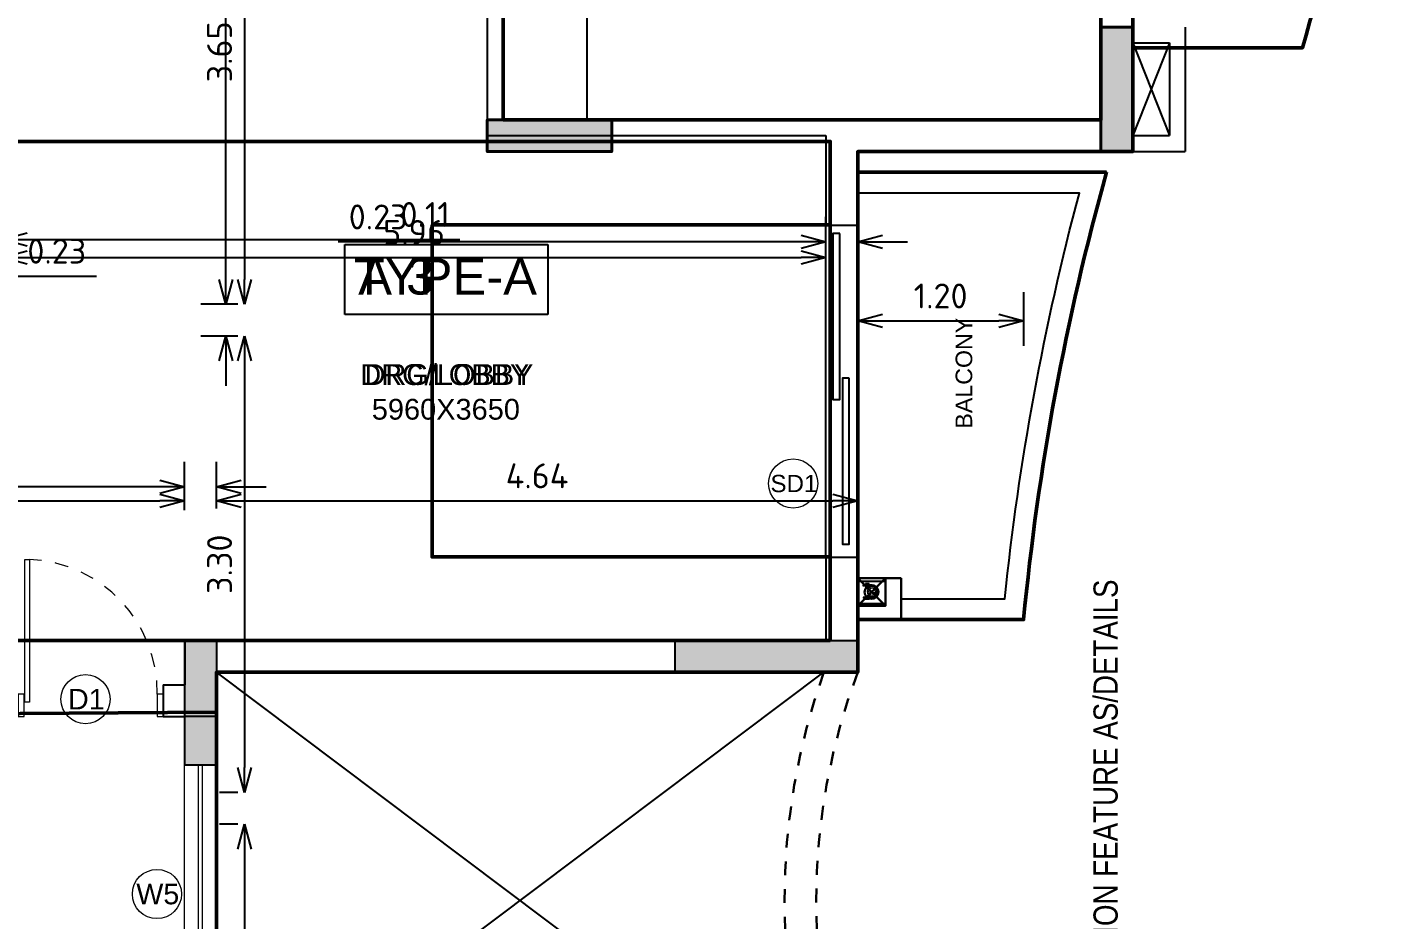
# Model space of a CAD drawing. Header units: inches. Extents: x 0 to 429, y 0 to 146.
# Drawn here: x 255.4 to 265.2, y 114.33 to 120.79 of the extents above; entities that cross this region are included whole.
import ezdxf
from ezdxf.enums import TextEntityAlignment as Align

# ---------------------------------------------------------------- set-up
doc = ezdxf.new("R2010")
doc.units = ezdxf.units.IN
doc.header["$MEASUREMENT"] = 0
doc.linetypes.add('Xr-4BHK-A-B-Typical-Sub$0$DASHED', pattern=[0.75, 0.5, -0.25])
doc.linetypes.add('Xr-4BHK-A-B-Typical-Sub$0$HIDDEN', pattern=[0.375, 0.25, -0.125])
doc.layers.get('DEFPOINTS').update_dxf_attribs({"lineweight": 18})
for name, color, linetype, lineweight in [('FLOOR01', 7, 'Continuous', 50), ('XR-4BHK-A-B-TYPICAL-SUB$0$CUTOUT', 6, 'Continuous', 30), ('XR-4BHK-A-B-TYPICAL-SUB$0$DOOR', 34, 'Continuous', 20), ('XR-4BHK-A-B-TYPICAL-SUB$0$LINE ABOVE', 6, 'Xr-4BHK-A-B-Typical-Sub$0$DASHED', 30), ('XR-4BHK-A-B-TYPICAL-SUB$0$PIPE', 30, 'Continuous', 30), ('XR-4BHK-A-B-TYPICAL-SUB$0$TOWER-COL', 1, 'Continuous', 40), ('XR-4BHK-A-B-TYPICAL-SUB$0$TOWER-COL-HATCH', 9, 'Continuous', 5), ('XR-4BHK-A-B-TYPICAL-SUB$0$WALL', 7, 'Continuous', 30), ('XR-4BHK-A-B-TYPICAL-SUB$0$WIN', 4, 'Continuous', 9), ('XR-4BHK-A-B-TYPICAL-SUB$0$WINDOW', 4, 'Continuous', 15)]:
    doc.layers.add(name, color=color, linetype=linetype, lineweight=lineweight)
doc.layers.add('XR-4BHK-A-B-TYPICAL-SUB$0$1PL-SHAFT-PIPE', color=7, linetype='Continuous')
doc.layers.add('XR-4BHK-A-B-TYPICAL-SUB$0$ELE', color=4, linetype='Continuous')
doc.layers.add('XR-4BHK-A-B-TYPICAL-SUB$0$WATER SUPPLAY', color=7, linetype='Continuous', lineweight=0, true_color=0x00f000)
doc.styles.add('Sanvi Common', font='isocpeur.ttf')
doc.styles.get("Standard").update_dxf_attribs({"font": 'arial.ttf'})
doc.styles.add('Xr-4BHK-A-B-Typical-Sub$0$$0$DIM', font='arial.ttf', dxfattribs={"height": 4})
doc.styles.add('Xr-4BHK-A-B-Typical-Sub$0$$1$Standard', font='arial.ttf')
doc.styles.add('Xr-4BHK-A-B-Typical-Sub$0$DIM', font='arial.ttf')
doc.styles.add('Xr-4BHK-A-B-Typical-Sub$0$Standard', font='ARIALN.TTF')
doc.dimstyles.new('Sanvi Common', dxfattribs={"dimtxt": 0.18, "dimasz": 0.18, "dimexe": 0.18, "dimexo": 0.0625, "dimgap": 0.09, "dimtad": 1, "dimzin": 0, "dimdsep": 46, "dimtxsty": 'Sanvi Common', "dimblk": 'OPEN30', "dimcen": 0.09, "dimclrd": 68, "dimclre": 68, "dimclrt": 40, "dimadec": 0, "dimazin": 0, "dimtfac": 1, "dimtofl": 0, "dimtmove": 0, "dimatfit": 3, "dimldrblk": 'OPEN30', "dimfxl": 1, "dimtolj": 1, "dimtzin": 0, "dimarcsym": 0})

# ---------------------------------------------------------------- blocks, each defined once
blk = doc.blocks.new('Xr-4BHK-A-B-Typical-Sub$0$core typ')
at = {"layer": 'XR-4BHK-A-B-TYPICAL-SUB$0$ELE'}
for p, q in [((11405.5, 5500.2), (7010.9, 8800.4)), ((7010.9, 5500.2), (11405.5, 8800.2))]:
    blk.add_line(p, q, dxfattribs=at)
at = {"layer": 'XR-4BHK-A-B-TYPICAL-SUB$0$LINE ABOVE'}
for radius, start, end in [(4917.5, 160.395, 199.60516), (4687.5, 159.39031, 200.60969)]:
    blk.add_arc((16037.9, 7150.2), radius, start, end, dxfattribs=at)
at = {"layer": 'XR-4BHK-A-B-TYPICAL-SUB$0$WIN'}
for p, q in [((6880.4, 6170.5), (6880.4, 8129.5)), ((6910.4, 6170.5), (6910.4, 8129.5))]:
    blk.add_line(p, q, dxfattribs=at)
at = {"layer": 'XR-4BHK-A-B-TYPICAL-SUB$0$WINDOW'}
for p, q in [((6780.4, 6170.5), (6780.4, 8129.5)), ((7010.4, 6170.5), (7010.4, 8129.5))]:
    blk.add_line(p, q, dxfattribs=at)
blk = doc.blocks.new('Xr-4BHK-A-B-Typical-Sub$0$d-750')
at = {"layer": 'XR-4BHK-A-B-TYPICAL-SUB$0$DOOR'}
for p, q in [((0, 718.7), (0, 750)), ((0, 750), (115, 750)), ((115, 718.7), (0, 718.7)), ((115, 750), (115, 718.7)), ((0, 0), (0, 31.2)), ((0, 31.2), (115, 31.2)), ((115, 31.2), (115, 0)), ((115, 0), (0, 0))]:
    blk.add_line(p, q, dxfattribs=at)
blk.add_lwpolyline([(73.9, 34.2), (811.3, 34.2), (811.3, 59.2), (73.9, 59.2)], close=True, dxfattribs=at)
at = {"layer": 'XR-4BHK-A-B-TYPICAL-SUB$0$DOOR', "color": 8, "linetype": 'Xr-4BHK-A-B-Typical-Sub$0$HIDDEN', "extrusion": (0, 0, -1)}
blk.add_ellipse((125, 31.2), major_axis=(218.4, 652.1), ratio=0.99874, start_param=-0.33813, end_param=1.207251, dxfattribs=at)
blk = doc.blocks.new('Xr-4BHK-A-B-Typical-Sub$0$RWP')
at = {"layer": 'XR-4BHK-A-B-TYPICAL-SUB$0$CUTOUT'}
for p, q in [((0, 200), (200, 0)), ((200, 200), (0, 0))]:
    blk.add_line(p, q, dxfattribs=at)
blk.add_lwpolyline([(0, 0), (200, 0), (200, 200), (0, 200)], close=True, dxfattribs=at)
at = {"layer": 'XR-4BHK-A-B-TYPICAL-SUB$0$ELE'}
for p, q in [((0, 200), (0, 0)), ((25, 200), (25, 0))]:
    blk.add_line(p, q, dxfattribs=at)
at = {"layer": 'XR-4BHK-A-B-TYPICAL-SUB$0$PIPE'}
blk.add_circle((100, 100), 50, dxfattribs=at)
at = {"layer": 'XR-4BHK-A-B-TYPICAL-SUB$0$WALL'}
for p, q in [((0, 315), (300.3, 315)), ((0, 200), (0, 315)), ((300.3, 0), (300.3, 315)), ((0, 200), (185.3, 200)), ((185.3, 0), (185.3, 200))]:
    blk.add_line(p, q, dxfattribs=at)
blk = doc.blocks.new('_Open30')
at = {"color": 0, "linetype": 'ByBlock', "lineweight": -2}
for p, q in [((-1, 0.268), (0, 0)), ((0, 0), (-1, -0.268)), ((0, 0), (-1, 0))]:
    blk.add_line(p, q, dxfattribs=at)
blk = doc.blocks.new('*D349')
at = {"color": 68, "lineweight": -2, "transparency": 16777216}
for p, q in [((256.928, 115.0261), (256.7969, 115.0261)), ((256.9769, 114.8461), (256.9769, 111.5561)), ((258.6717, 111.3761), (256.7969, 111.3761))]:
    blk.add_line(p, q, dxfattribs=at)
at = {"layer": 'DEFPOINTS', "color": 0, "transparency": 16777216}
for p in [(256.9905, 115.0261), (256.9769, 111.3761), (258.7342, 111.3761)]:
    blk.add_point(p, dxfattribs=at)
at = {"color": 68, "lineweight": -2, "transparency": 16777216, "xscale": 0.18, "yscale": 0.18, "zscale": 0.18}
for p, rotation in [((256.9769, 115.0261), 90), ((256.9769, 111.3761), 270)]:
    blk.add_blockref('_Open30', p, dxfattribs=dict(at, rotation=rotation))
at = {"color": 40, "transparency": 16777216, "insert": (256.7969, 113.2011), "char_height": 0.18, "attachment_point": 5, "rotation": 90, "style": 'Sanvi Common'}
blk.add_mtext('\\A1;3.65', dxfattribs=at)
blk = doc.blocks.new('Xr-4BHK-A-B-Typical-Sub$0$REV.CO.')
at = {"layer": 'XR-4BHK-A-B-TYPICAL-SUB$0$TOWER-COL-HATCH'}
for points in [[(447851.1, 9750.2), (447851.1, 10650.2), (447621.1, 10650.2), (447621.1, 9750.2)], [(452291.1, 9980.2), (451391.1, 9980.2), (451391.1, 9750.2), (452291.1, 9750.2)]]:
    blk.add_hatch(color=256, dxfattribs=at).paths.add_polyline_path(points)
at = {"layer": 'XR-4BHK-A-B-TYPICAL-SUB$0$TOWER-COL'}
for points in [[(447851.1, 10650.2), (447621.1, 10650.2), (447621.1, 9750.2), (447851.1, 9750.2)], [(451391.1, 9980.2), (451391.1, 9750.2), (452291.1, 9750.2), (452291.1, 9980.2)]]:
    blk.add_lwpolyline(points, close=True, dxfattribs=at)
blk = doc.blocks.new('Xr-4BHK-A-B-Typical-Sub$0$$0$DOOR NO')
at = {"lineweight": 0}
blk.add_circle((0, 0), 10, dxfattribs=at)
at = {"style": 'Xr-4BHK-A-B-Typical-Sub$0$$0$DIM'}
blk.add_attdef('X1', text='', height=9, dxfattribs=at).set_placement((0, 0), align=Align.MIDDLE_CENTER)
blk = doc.blocks.new('*D235')
at = {"color": 68, "lineweight": -2, "transparency": 16777216}
for p, q in [((258.6717, 122.4363), (256.7969, 122.4363)), ((256.9769, 122.2563), (256.9769, 118.9663)), ((256.928, 118.7863), (256.7969, 118.7863))]:
    blk.add_line(p, q, dxfattribs=at)
at = {"layer": 'DEFPOINTS', "color": 0, "transparency": 16777216}
for p in [(258.7342, 122.4363), (256.9769, 118.7863), (256.9905, 118.7863)]:
    blk.add_point(p, dxfattribs=at)
at = {"color": 68, "lineweight": -2, "transparency": 16777216, "xscale": 0.18, "yscale": 0.18, "zscale": 0.18}
for p, rotation in [((256.9769, 122.4363), 90), ((256.9769, 118.7863), 270)]:
    blk.add_blockref('_Open30', p, dxfattribs=dict(at, rotation=rotation))
at = {"color": 40, "transparency": 16777216, "insert": (256.7969, 120.6113), "char_height": 0.18, "attachment_point": 5, "rotation": 90, "style": 'Sanvi Common'}
blk.add_mtext('\\A1;3.65', dxfattribs=at)
blk = doc.blocks.new('*D236')
at = {"color": 68, "lineweight": -2, "transparency": 16777216}
for p, q in [((256.8422, 118.9663), (256.8422, 122.3143)), ((256.928, 118.7863), (256.6622, 118.7863)), ((256.928, 118.5563), (256.6622, 118.5563)), ((256.8422, 118.3763), (256.8422, 118.1963))]:
    blk.add_line(p, q, dxfattribs=at)
at = {"layer": 'DEFPOINTS', "color": 0, "transparency": 16777216}
for p in [(256.9905, 118.7863), (256.8422, 118.5563), (256.9905, 118.5563)]:
    blk.add_point(p, dxfattribs=at)
at = {"color": 68, "lineweight": -2, "transparency": 16777216, "xscale": 0.18, "yscale": 0.18, "zscale": 0.18}
for p, rotation in [((256.8422, 118.7863), 270), ((256.8422, 118.5563), 90)]:
    blk.add_blockref('_Open30', p, dxfattribs=dict(at, rotation=rotation))
at = {"color": 40, "transparency": 16777216, "insert": (256.6622, 122.0263), "char_height": 0.18, "attachment_point": 5, "rotation": 90, "style": 'Sanvi Common'}
blk.add_mtext('\\A1;0.23', dxfattribs=at)
blk = doc.blocks.new('*D237')
at = {"color": 68, "lineweight": -2, "transparency": 16777216}
for p, q in [((256.928, 118.5563), (256.7969, 118.5563)), ((256.9769, 118.3763), (256.9769, 115.4361)), ((256.928, 115.2561), (256.7969, 115.2561))]:
    blk.add_line(p, q, dxfattribs=at)
at = {"layer": 'DEFPOINTS', "color": 0, "transparency": 16777216}
for p in [(256.9905, 118.5563), (256.9769, 115.2561), (256.9905, 115.2561)]:
    blk.add_point(p, dxfattribs=at)
at = {"color": 68, "lineweight": -2, "transparency": 16777216, "xscale": 0.18, "yscale": 0.18, "zscale": 0.18}
for p, rotation in [((256.9769, 118.5563), 90), ((256.9769, 115.2561), 270)]:
    blk.add_blockref('_Open30', p, dxfattribs=dict(at, rotation=rotation))
at = {"color": 40, "transparency": 16777216, "insert": (256.7969, 116.9062), "char_height": 0.18, "attachment_point": 5, "rotation": 90, "style": 'Sanvi Common'}
blk.add_mtext('\\A1;3.30', dxfattribs=at)
blk = doc.blocks.new('*D241')
at = {"color": 68, "lineweight": -2, "transparency": 16777216}
for p, q in [((239.3242, 117.3204), (239.3242, 117.5456)), ((256.5442, 117.2963), (256.5442, 117.5456)), ((239.5042, 117.3656), (256.3642, 117.3656))]:
    blk.add_line(p, q, dxfattribs=at)
at = {"layer": 'DEFPOINTS', "color": 0, "transparency": 16777216}
for p in [(256.5442, 117.3656), (239.3242, 117.2579), (256.5442, 117.2338)]:
    blk.add_point(p, dxfattribs=at)
at = {"color": 68, "lineweight": -2, "transparency": 16777216, "xscale": 0.18, "yscale": 0.18, "zscale": 0.18, "rotation": 180}
blk.add_blockref('_Open30', (239.3242, 117.3656), dxfattribs=at)
at = {"color": 68, "lineweight": -2, "transparency": 16777216, "xscale": 0.18, "yscale": 0.18, "zscale": 0.18}
blk.add_blockref('_Open30', (256.5442, 117.3656), dxfattribs=at)
at = {"color": 40, "transparency": 16777216, "insert": (247.9342, 117.5456), "char_height": 0.18, "attachment_point": 5, "style": 'Sanvi Common'}
blk.add_mtext('\\A1;17.22', dxfattribs=at)
blk = doc.blocks.new('*D242')
at = {"color": 68, "lineweight": -2, "transparency": 16777216}
for p, q in [((256.5442, 117.2963), (256.5442, 117.6469)), ((256.7742, 117.3104), (256.7742, 117.6469)), ((256.3642, 117.4669), (253.0162, 117.4669)), ((256.9542, 117.4669), (257.1342, 117.4669))]:
    blk.add_line(p, q, dxfattribs=at)
at = {"layer": 'DEFPOINTS', "color": 0, "transparency": 16777216}
for p in [(256.7742, 117.4669), (256.5442, 117.2338), (256.7742, 117.2479)]:
    blk.add_point(p, dxfattribs=at)
at = {"color": 68, "lineweight": -2, "transparency": 16777216, "xscale": 0.18, "yscale": 0.18, "zscale": 0.18}
blk.add_blockref('_Open30', (256.5442, 117.4669), dxfattribs=at)
at = {"color": 68, "lineweight": -2, "transparency": 16777216, "xscale": 0.18, "yscale": 0.18, "zscale": 0.18, "rotation": 180}
blk.add_blockref('_Open30', (256.7742, 117.4669), dxfattribs=at)
at = {"color": 40, "transparency": 16777216, "insert": (253.3042, 117.6469), "char_height": 0.18, "attachment_point": 5, "style": 'Sanvi Common'}
blk.add_mtext('\\A1;0.23', dxfattribs=at)
blk = doc.blocks.new('*D243')
at = {"color": 68, "lineweight": -2, "transparency": 16777216}
for p, q in [((261.4142, 118.4938), (261.4142, 117.1856)), ((256.7742, 117.3104), (256.7742, 117.5456)), ((256.9542, 117.3656), (261.2342, 117.3656))]:
    blk.add_line(p, q, dxfattribs=at)
at = {"layer": 'DEFPOINTS', "color": 0, "transparency": 16777216}
for p in [(261.4142, 118.5563), (261.4142, 117.3656), (256.7742, 117.2479)]:
    blk.add_point(p, dxfattribs=at)
at = {"color": 68, "lineweight": -2, "transparency": 16777216, "xscale": 0.18, "yscale": 0.18, "zscale": 0.18, "rotation": 180}
blk.add_blockref('_Open30', (256.7742, 117.3656), dxfattribs=at)
at = {"color": 68, "lineweight": -2, "transparency": 16777216, "xscale": 0.18, "yscale": 0.18, "zscale": 0.18}
blk.add_blockref('_Open30', (261.4142, 117.3656), dxfattribs=at)
at = {"color": 40, "transparency": 16777216, "insert": (259.0942, 117.5456), "char_height": 0.18, "attachment_point": 5, "style": 'Sanvi Common'}
blk.add_mtext('\\A1;4.64', dxfattribs=at)
blk = doc.blocks.new('*D290')
at = {"color": 68, "lineweight": -2, "transparency": 16777216}
for p, q in [((252.1492, 119.0629), (252.1492, 118.8099)), ((252.3792, 119.0629), (252.3792, 118.8099)), ((251.9692, 118.9899), (251.7892, 118.9899)), ((252.5592, 118.9899), (255.9072, 118.9899))]:
    blk.add_line(p, q, dxfattribs=at)
at = {"layer": 'DEFPOINTS', "color": 0, "transparency": 16777216}
for p in [(252.1492, 119.1254), (252.3792, 119.1254), (252.3792, 118.9899)]:
    blk.add_point(p, dxfattribs=at)
at = {"color": 68, "lineweight": -2, "transparency": 16777216, "xscale": 0.18, "yscale": 0.18, "zscale": 0.18}
blk.add_blockref('_Open30', (252.1492, 118.9899), dxfattribs=at)
at = {"color": 68, "lineweight": -2, "transparency": 16777216, "xscale": 0.18, "yscale": 0.18, "zscale": 0.18, "rotation": 180}
blk.add_blockref('_Open30', (252.3792, 118.9899), dxfattribs=at)
at = {"color": 40, "transparency": 16777216, "insert": (255.6192, 119.1699), "char_height": 0.18, "attachment_point": 5, "style": 'Sanvi Common'}
blk.add_mtext('\\A1;0.23', dxfattribs=at)
blk = doc.blocks.new('*D294')
at = {"color": 68, "lineweight": -2, "transparency": 16777216}
for p, q in [((255.1092, 119.1879), (255.1092, 119.4352)), ((255.2242, 119.1879), (255.2242, 119.4352)), ((254.9292, 119.2552), (254.7492, 119.2552)), ((255.4042, 119.2552), (258.5362, 119.2552))]:
    blk.add_line(p, q, dxfattribs=at)
at = {"layer": 'DEFPOINTS', "color": 0, "transparency": 16777216}
for p in [(255.2242, 119.2552), (255.1092, 119.1254), (255.2242, 119.1254)]:
    blk.add_point(p, dxfattribs=at)
at = {"color": 68, "lineweight": -2, "transparency": 16777216, "xscale": 0.18, "yscale": 0.18, "zscale": 0.18}
blk.add_blockref('_Open30', (255.1092, 119.2552), dxfattribs=at)
at = {"color": 68, "lineweight": -2, "transparency": 16777216, "xscale": 0.18, "yscale": 0.18, "zscale": 0.18, "rotation": 180}
blk.add_blockref('_Open30', (255.2242, 119.2552), dxfattribs=at)
at = {"color": 40, "transparency": 16777216, "insert": (258.2842, 119.4352), "char_height": 0.18, "attachment_point": 5, "style": 'Sanvi Common'}
blk.add_mtext('\\A1;0.11', dxfattribs=at)
blk = doc.blocks.new('*D295')
at = {"color": 68, "lineweight": -2, "transparency": 16777216}
for p, q in [((261.1842, 119.1879), (261.1842, 119.3054)), ((255.4042, 119.1254), (261.0042, 119.1254)), ((255.2242, 119.0629), (255.2242, 118.9454))]:
    blk.add_line(p, q, dxfattribs=at)
at = {"layer": 'DEFPOINTS', "color": 0, "transparency": 16777216}
for p in [(255.2242, 119.1254), (261.1842, 119.1254), (261.1842, 119.1254)]:
    blk.add_point(p, dxfattribs=at)
at = {"color": 68, "lineweight": -2, "transparency": 16777216, "xscale": 0.18, "yscale": 0.18, "zscale": 0.18, "rotation": 180}
blk.add_blockref('_Open30', (255.2242, 119.1254), dxfattribs=at)
at = {"color": 68, "lineweight": -2, "transparency": 16777216, "xscale": 0.18, "yscale": 0.18, "zscale": 0.18}
blk.add_blockref('_Open30', (261.1842, 119.1254), dxfattribs=at)
at = {"color": 40, "transparency": 16777216, "insert": (258.2042, 119.3054), "char_height": 0.18, "attachment_point": 5, "style": 'Sanvi Common'}
blk.add_mtext('\\A1;5.96', dxfattribs=at)
blk = doc.blocks.new('*D296')
at = {"color": 68, "lineweight": -2, "transparency": 16777216}
for p, q in [((261.1842, 119.1879), (261.1842, 119.4177)), ((261.4142, 119.1879), (261.4142, 119.4177)), ((261.0042, 119.2377), (257.6562, 119.2377)), ((261.5942, 119.2377), (261.7742, 119.2377))]:
    blk.add_line(p, q, dxfattribs=at)
at = {"layer": 'DEFPOINTS', "color": 0, "transparency": 16777216}
for p in [(261.4142, 119.2377), (261.1842, 119.1254), (261.4142, 119.1254)]:
    blk.add_point(p, dxfattribs=at)
at = {"color": 68, "lineweight": -2, "transparency": 16777216, "xscale": 0.18, "yscale": 0.18, "zscale": 0.18}
blk.add_blockref('_Open30', (261.1842, 119.2377), dxfattribs=at)
at = {"color": 68, "lineweight": -2, "transparency": 16777216, "xscale": 0.18, "yscale": 0.18, "zscale": 0.18, "rotation": 180}
blk.add_blockref('_Open30', (261.4142, 119.2377), dxfattribs=at)
at = {"color": 40, "transparency": 16777216, "insert": (257.9442, 119.4177), "char_height": 0.18, "attachment_point": 5, "style": 'Sanvi Common'}
blk.add_mtext('\\A1;0.23', dxfattribs=at)
blk = doc.blocks.new('*D323')
at = {"color": 68, "lineweight": -2, "transparency": 16777216}
for p, q in [((261.4142, 118.874), (261.4142, 118.4862)), ((262.6144, 118.874), (262.6144, 118.4862)), ((261.5942, 118.6662), (262.4344, 118.6662))]:
    blk.add_line(p, q, dxfattribs=at)
at = {"layer": 'DEFPOINTS', "color": 0, "transparency": 16777216}
for p in [(261.4142, 118.9365), (262.6144, 118.9365), (262.6144, 118.6662)]:
    blk.add_point(p, dxfattribs=at)
at = {"color": 68, "lineweight": -2, "transparency": 16777216, "xscale": 0.18, "yscale": 0.18, "zscale": 0.18, "rotation": 180}
blk.add_blockref('_Open30', (261.4142, 118.6662), dxfattribs=at)
at = {"color": 68, "lineweight": -2, "transparency": 16777216, "xscale": 0.18, "yscale": 0.18, "zscale": 0.18}
blk.add_blockref('_Open30', (262.6144, 118.6662), dxfattribs=at)
at = {"color": 40, "transparency": 16777216, "insert": (262.0143, 118.8462), "char_height": 0.18, "attachment_point": 5, "style": 'Sanvi Common'}
blk.add_mtext('\\A1;1.20', dxfattribs=at)
blk = doc.blocks.new('Xr-4BHK-A-B-Typical-Sub$0$CI50')
at = {"layer": 'XR-4BHK-A-B-TYPICAL-SUB$0$WATER SUPPLAY', "ltscale": 100}
for p, q in [((-53.2, 2), (-53.2, 13.5)), ((-48.3, 35), (-48.3, 13.5)), ((-48.3, 2), (-48.3, -2)), ((-40.3, 35), (-40.3, 13.5)), ((-40.3, 2), (-40.3, -2)), ((-35.4, 2), (-35.4, 13.5)), ((35.4, 2), (35.4, 13.5)), ((40.3, 35), (40.3, 13.5)), ((40.3, 2), (40.3, -2)), ((48.3, 35), (48.3, 13.5)), ((48.3, 2), (48.3, -2)), ((53.2, 2), (53.2, 13.5)), ((-53.2, -13.5), (-53.2, -2)), ((-48.3, -13.5), (-48.3, -30.6)), ((-48.3, -14.8), (-48.3, -30.6)), ((-40.3, -30.6), (-48.3, -30.6)), ((-40.3, -13.5), (-40.3, -30.6)), ((-40.3, -14.8), (-40.3, -30.6)), ((-35.4, -13.5), (-35.4, -2)), ((35.4, -13.5), (35.4, -2)), ((40.3, -13.5), (40.3, -30.6)), ((40.3, -14.8), (40.3, -30.6)), ((40.3, -30.6), (48.3, -30.6)), ((48.3, -13.5), (48.3, -30.6)), ((48.3, -14.8), (48.3, -30.6)), ((53.2, -13.5), (53.2, -2))]:
    blk.add_line(p, q, dxfattribs=at)
at = {"layer": 'XR-4BHK-A-B-TYPICAL-SUB$0$WATER SUPPLAY', "ltscale": 100, "elevation": 0}
for points in [[(-57.9, 2), (-30.9, 2), (-30.9, 13.5), (-57.9, 13.5)], [(57.9, 2), (30.9, 2), (30.9, 13.5), (57.9, 13.5)], [(-57.9, -13.5), (-30.9, -13.5), (-30.9, -2), (-57.9, -2)], [(57.9, -13.5), (30.9, -13.5), (30.9, -2), (57.9, -2)]]:
    blk.add_lwpolyline(points, close=True, dxfattribs=at)
at = {"layer": 'XR-4BHK-A-B-TYPICAL-SUB$0$WATER SUPPLAY', "ltscale": 100}
for radius in [35, 25]:
    blk.add_circle((0, 35), radius, dxfattribs=at)
for centre, radius, start, end in [((0, 35), 48.3, 0, 180), ((0, 35), 40.3, 360, 180), ((6.9, 47.5), 14.3, 119.0199, 240.9801), ((-6.9, 22.5), 14.3, 299.0199, 60.9801)]:
    blk.add_arc(centre, radius, start, end, dxfattribs=at)
blk = doc.blocks.new('Xr-4BHK-A-B-Typical-Sub$0$A$C2521575D')
at = {"layer": 'XR-4BHK-A-B-TYPICAL-SUB$0$1PL-SHAFT-PIPE', "xscale": -1, "rotation": 270}
blk.add_blockref('Xr-4BHK-A-B-Typical-Sub$0$CI50', (30183, 18417.6), dxfattribs=at)

msp = doc.modelspace()

# ---------------------------------------------------------------- hatches: boundary and pattern name
for points in [[(256.7747, 115.4546), (256.5447, 115.4546), (256.5447, 116.3551), (256.7747, 116.3551)], [(261.4143, 116.3551), (261.4143, 116.1251), (260.0943, 116.1251), (260.0943, 116.3551)]]:
    msp.add_hatch(color=256).paths.add_polyline_path(points)

# ---------------------------------------------------------------- linework, layer by layer
for p, q in [((258.7342, 123.4853), (258.7342, 120.0053)), ((258.8492, 121.9203), (258.8492, 120.1203)), ((259.4552, 121.9203), (259.4552, 120.1203)), ((263.1742, 120.9703), (263.1742, 120.1203)), ((263.7842, 120.7903), (263.7842, 119.8903)), ((263.4042, 120.6753), (263.6692, 120.6753)), ((263.4042, 120.6753), (263.6692, 120.0053)), ((263.6692, 120.6753), (263.4042, 120.0053)), ((263.6692, 120.6753), (263.6692, 120.0053)), ((258.8492, 120.1203), (263.1742, 120.1203)), ((258.7342, 120.0053), (261.1842, 120.0053)), ((261.1842, 120.0053), (261.1842, 119.3553)), ((261.1842, 120.0053), (261.1842, 120.0053)), ((263.4042, 120.0053), (263.6692, 120.0053)), ((261.4142, 119.8903), (261.4142, 119.3553)), ((261.4142, 119.8903), (263.7842, 119.8903)), ((261.4142, 119.3553), (261.1842, 119.3553)), ((261.1842, 116.9553), (261.1842, 119.3553)), ((261.4142, 116.9553), (261.4142, 119.3553)), ((257.7037, 119.2175), (259.1721, 119.2175)), ((257.7037, 118.7115), (257.7037, 119.2175)), ((259.1721, 119.2175), (259.1721, 118.7115)), ((259.1721, 118.7115), (257.7037, 118.7115)), ((261.1842, 116.9553), (261.1842, 116.3553)), ((261.4142, 116.9553), (261.1842, 116.9553)), ((261.4142, 116.9553), (261.4142, 116.1253)), ((256.5447, 116.3553), (256.5447, 116.0353)), ((256.5447, 116.3553), (261.1842, 116.3553)), ((256.7747, 116.1253), (256.7747, 115.8053)), ((256.7747, 116.1253), (261.4142, 116.1253)), ((256.3892, 116.0353), (256.5447, 116.0353)), ((256.3892, 116.0353), (256.3892, 115.8053)), ((256.3892, 115.8053), (256.5447, 115.8053)), ((256.7747, 115.8053), (256.5447, 115.8053))]:
    msp.add_line(p, q)
for points in [[(264.0042, 123.6003), (265.1998, 123.6003, -0.044618), (264.6332, 120.6403), (263.7842, 120.6403)], [(261.7292, 116.5053), (262.6144, 116.5053, -0.043981), (263.2142, 119.7403), (261.4142, 119.7403)], [(261.7292, 116.6553), (262.4786, 116.6553, -0.039559), (263.0179, 119.5903), (261.4142, 119.5903)]]:
    msp.add_lwpolyline(points, format="xyb")
for points in [[(261.2842, 119.2975), (261.2342, 119.2975), (261.2342, 118.0975), (261.2842, 118.0975)], [(261.3535, 118.2516), (261.3035, 118.2516), (261.3035, 117.0516), (261.3535, 117.0516)], [(256.5447, 116.3551), (256.7747, 116.3551), (256.7747, 115.4546), (256.5447, 115.4546)], [(261.4143, 116.3551), (261.4143, 116.1251), (260.0943, 116.1251), (260.0943, 116.3551)]]:
    msp.add_lwpolyline(points, close=True)
at = {"layer": 'FLOOR01', "color": 26}
msp.add_line((255.617, 119.9632), (256.5336, 119.9632), dxfattribs=at)
at = {"layer": 'FLOOR01', "color": 181}
msp.add_lwpolyline([(256.7747, 112.8254), (256.7747, 116.1256), (261.4142, 116.1254), (261.4142, 119.8906), (263.4042, 119.8906), (263.4084, 124.9806), (263.7842, 124.9806), (263.7842, 130.8406), (259.3792, 130.8406), (259.3792, 129.4106), (258.1792, 129.4106), (258.1792, 128.8101), (256.2242, 128.8101), (256.2284, 128.1206), (251.4292, 128.1206)], dxfattribs=at)
at = {"layer": 'FLOOR01', "color": 230}
msp.add_lwpolyline([(252.1527, 115.8053), (256.7747, 115.8372), (256.7747, 116.1255), (261.4142, 116.1255), (261.4142, 119.8905), (263.4042, 119.8905), (263.4042, 124.9805), (263.7842, 124.9805), (263.7842, 130.8405), (259.3792, 130.8405), (259.3792, 129.4105), (258.1792, 129.4105), (258.1792, 128.81), (256.2242, 128.8099), (256.2242, 128.1206), (251.4292, 128.1205)], dxfattribs=at)
at = {"layer": 'FLOOR01', "color": 35}
for points in [[(265.1998, 123.6006), (263.4042, 123.6006), (263.4042, 120.6406), (264.6332, 120.6406, 0.044618)], [(263.2142, 119.7406), (261.4142, 119.7406), (261.4142, 116.5056), (262.6144, 116.5056, -0.043981)]]:
    msp.add_lwpolyline(points, format="xyb", close=True, dxfattribs=at)
at = {"layer": 'FLOOR01', "color": 150}
for points in [[(258.8492, 120.1206), (263.1742, 120.1206), (263.1742, 123.3656), (258.8492, 123.3656)], [(261.215, 116.3557), (255.255, 116.3557), (255.255, 119.9632), (261.215, 119.9632)]]:
    msp.add_lwpolyline(points, close=True, dxfattribs=at)
at = {"layer": 'FLOOR01', "color": 103}
msp.add_lwpolyline([(258.3348, 119.3595), (261.215, 119.3595), (261.215, 116.9595), (258.3348, 116.9595)], close=True, dxfattribs=at)

# ---------------------------------------------------------------- block references
at = {"xscale": 0.001, "yscale": 0.001, "zscale": 0.001}
for name, p in [('Xr-4BHK-A-B-Typical-Sub$0$A$C2521575D', (231.3004, 98.2906)), ('Xr-4BHK-A-B-Typical-Sub$0$core typ', (249.7638, 107.3248))]:
    msp.add_blockref(name, p, dxfattribs=at)
at = {"extrusion": (0, 0, -1), "xscale": 0.001, "yscale": 0.001, "zscale": -0.001}
msp.add_blockref('Xr-4BHK-A-B-Typical-Sub$0$REV.CO.', (-711.0253, 110.1401), dxfattribs=at)
ref = msp.add_blockref('Xr-4BHK-A-B-Typical-Sub$0$$0$DOOR NO', (260.9467, 117.4901), dxfattribs=dict(xscale=0.01778, yscale=0.01778, zscale=0.01778))
ref.add_attrib('X1', 'SD1', dxfattribs={"height": 0.125, "style": 'Xr-4BHK-A-B-Typical-Sub$0$$1$Standard'}).set_placement((260.9526, 117.4901), align=Align.MIDDLE_CENTER)
for name, p, xscale, yscale, zscale, rotation in [('Xr-4BHK-A-B-Typical-Sub$0$d-750', (255.3392, 115.8053), -0.001400000000001457, 0.001400000000001457, 0.001400000000001457, 270.0000000527057), ('Xr-4BHK-A-B-Typical-Sub$0$RWP', (261.4142, 116.8054), 0.001, 0.001, 0.001, 270)]:
    msp.add_blockref(name, p, dxfattribs=dict(xscale=xscale, yscale=yscale, zscale=zscale, rotation=rotation))
ref = msp.add_blockref('Xr-4BHK-A-B-Typical-Sub$0$$0$DOOR NO', (255.827, 115.9307), dxfattribs=dict(xscale=0.01778, yscale=0.01778, zscale=0.01778))
ref.add_attrib('X1', 'D1', dxfattribs={"height": 0.14817, "style": 'Xr-4BHK-A-B-Typical-Sub$0$$1$Standard'}).set_placement((255.833, 115.9307), align=Align.MIDDLE_CENTER)
ref = msp.add_blockref('Xr-4BHK-A-B-Typical-Sub$0$$0$DOOR NO', (256.3439, 114.5217), dxfattribs=dict(xscale=0.01778, yscale=0.01778, zscale=0.01778))
ref.add_attrib('X1', 'W5', dxfattribs={"height": 0.14817, "style": 'Xr-4BHK-A-B-Typical-Sub$0$$1$Standard'}).set_placement((256.3499, 114.5217), align=Align.MIDDLE_CENTER)

# ---------------------------------------------------------------- texts
msp.add_text('TYPE-A', height=0.2625).set_placement((257.7692, 118.8558))
for s, height, style, p in [('BALCONY', 0.12, 'Xr-4BHK-A-B-Typical-Sub$0$DIM', (262.2425, 117.8871)), ('ELEVATION FEATURE AS/DETAILS', 0.175, 'Xr-4BHK-A-B-Typical-Sub$0$Standard', (263.2951, 113.4657))]:
    msp.add_text(s, height=height, rotation=90, dxfattribs=dict(style=style)).set_placement(p)
at = {"style": 'Xr-4BHK-A-B-Typical-Sub$0$DIM'}
for s, p in [('DRG/LOBBY', (257.815, 118.2026)), ('5960X3650', (257.8982, 117.952))]:
    msp.add_text(s, height=0.15, dxfattribs=at).set_placement(p)
at = {"layer": 'FLOOR01', "color": 230}
msp.add_text('A 3', height=0.2625, dxfattribs=at).set_placement((257.8, 118.8562))
at = {"layer": 'FLOOR01', "color": 150, "style": 'Xr-4BHK-A-B-Typical-Sub$0$DIM'}
msp.add_text('DRG/LOBBY', height=0.15, dxfattribs=at).set_placement((257.8457, 118.203))

# ---------------------------------------------------------------- dimensions: what is measured, and where the dimension line sits
at = {"color": 2}
for base, p1, p2, picture, middle in [((256.9769, 118.7863), (258.7342, 122.4363), (256.9905, 118.7863), '*D235', (256.7969, 120.6113)), ((256.9769, 115.2561), (256.9905, 118.5563), (256.9905, 115.2561), '*D237', (256.7969, 116.9062)), ((256.9769, 111.3761), (256.9905, 115.0261), (258.7342, 111.3761), '*D349', (256.7969, 113.2011))]:
    dim = msp.add_linear_dim(base=base, p1=p1, p2=p2, angle=90, dimstyle='Sanvi Common', dxfattribs=at)
    dim.commit()
    dim.dimension.update_dxf_attribs({"geometry": picture, "text_midpoint": middle})
dim = msp.add_linear_dim(base=(256.8422, 118.5563), p1=(256.9905, 118.7863), p2=(256.9905, 118.5563), angle=90, dimstyle='Sanvi Common', dxfattribs=at)
dim.commit()
dim.dimension.update_dxf_attribs({"geometry": '*D236', "text_midpoint": (256.8422, 122.0263), "dimtype": 160})
for base, p1, p2, picture, middle in [((255.22422846, 119.25516492), (255.10922847, 119.12535542), (255.22422846, 119.12535578), '*D294', (258.28422846, 119.25516492)), ((261.4142, 119.2377), (261.1842, 119.1254), (261.4142, 119.1254), '*D296', (257.9442, 119.2377)), ((252.3792, 118.9899), (252.1492, 119.1254), (252.3792, 119.1254), '*D290', (255.6192, 118.9899)), ((256.7742, 117.4669), (256.5442, 117.2338), (256.7742, 117.2479), '*D242', (253.3042, 117.4669))]:
    dim = msp.add_linear_dim(base=base, p1=p1, p2=p2, dimstyle='Sanvi Common', dxfattribs=at)
    dim.commit()
    dim.dimension.update_dxf_attribs({"geometry": picture, "text_midpoint": middle, "dimtype": 160})
for base, p1, p2, picture, middle in [((261.1842, 119.1254), (255.2242, 119.1254), (261.1842, 119.1254), '*D295', (258.2042, 119.3054)), ((262.6144, 118.6662), (261.4142, 118.9365), (262.6144, 118.9365), '*D323', (262.0143, 118.8462)), ((261.4142, 117.3656), (256.7742, 117.2479), (261.4142, 118.5563), '*D243', (259.0942, 117.5456)), ((256.5442, 117.3656), (239.3242, 117.2579), (256.5442, 117.2338), '*D241', (247.9342, 117.5456))]:
    dim = msp.add_linear_dim(base=base, p1=p1, p2=p2, dimstyle='Sanvi Common', dxfattribs=at)
    dim.commit()
    dim.dimension.update_dxf_attribs({"geometry": picture, "text_midpoint": middle})

doc.saveas('drawing.dxf')
